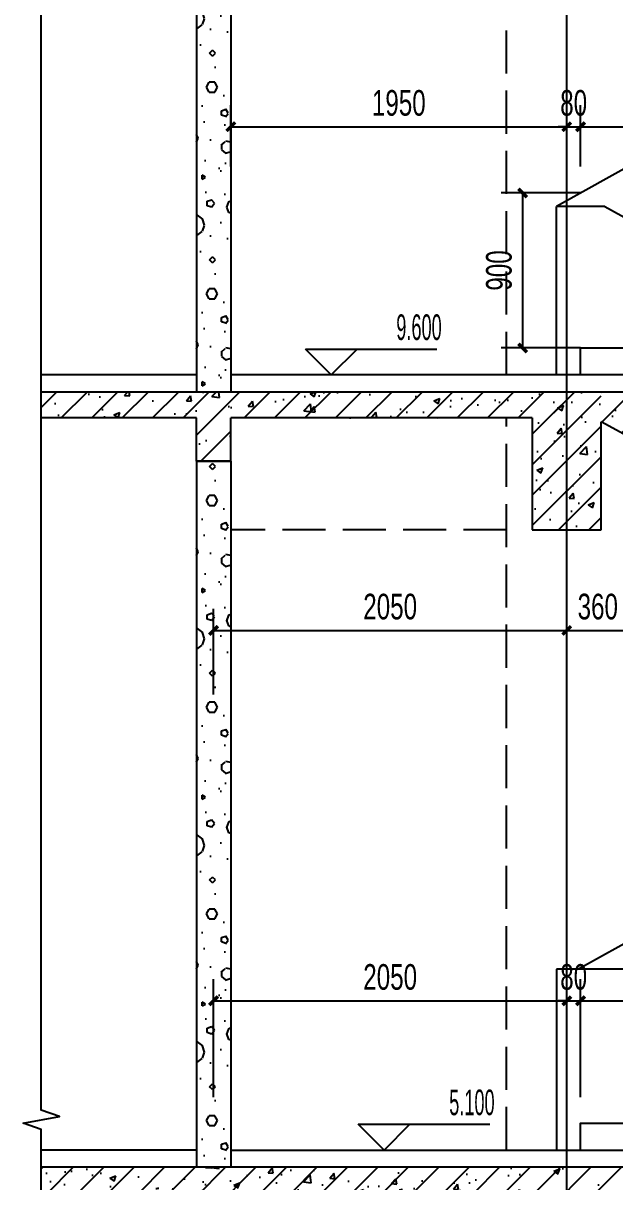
# Model space of a CAD drawing. Extents: x -26219 to 315419, y -160410 to -120810.
# Drawn here: x 119748 to 123182, y -142382 to -135656 of the extents above; entities that cross this region are included whole.
import ezdxf

# ---------------------------------------------------------------- set-up
doc = ezdxf.new("R2010")
doc.units = 0
doc.header["$LTSCALE"] = 1000
doc.header["$MEASUREMENT"] = 0
doc.linetypes.add('DASH', pattern=[0.35, 0.25, -0.1])
for name, color, linetype in [('01-标注_尺寸', 124, 'Continuous'), ('01-标注_标高', 200, 'Continuous'), ('01-标注_符号', 200, 'Continuous'), ('02-TEXT_标注', 130, 'Continuous'), ('05-填充_天正', 26, 'Continuous'), ('A-E_栏杆', 232, 'Continuous'), ('A-SUR_保温', 222, 'Continuous'), ('A_AXIS-轴线', 36, 'Continuous'), ('A_STR-砌块墙', 121, 'Continuous'), ('A_STR-砼墙', 51, 'Continuous'), ('A_STR-砼柱', 51, 'Continuous'), ('S_E_A-E_楼梯', 4, 'Continuous'), ('S_SURFACE', 6, 'Continuous')]:
    doc.layers.add(name, color=color, linetype=linetype)
doc.styles.add('_TCH_DIM', font='ros.shx', dxfattribs={"width": 0.75, "bigfont": 'jd.shx'})
doc.styles.add('_TCH_DIM_T3', font='ros.shx', dxfattribs={"width": 0.705882, "bigfont": 'jd.shx'})
doc.dimstyles.new('_TCH_ARCH&&50', dxfattribs={"dimtxt": 148.75, "dimasz": 50, "dimexe": 125, "dimexo": 150, "dimgap": 63.125, "dimtad": 1, "dimdec": 0, "dimzin": 0, "dimdsep": 46, "dimtxsty": '_TCH_DIM_T3', "dimblk": 'ARCHTICK', "dimcen": 0.09, "dimclrt": 7, "dimazin": 2, "dimtfac": 1, "dimtdec": 0, "dimtix": 1, "dimtmove": 2, "dimatfit": 3, "dimfxl": 0, "dimtolj": 1, "dimtzin": 0, "dimarcsym": 0})
pattern_1 = [(45, (0, 0), (-88.38835, 88.38835), []), (50, (0, 0), (358.6301, -31.37607), [37.5, -412.5]), (355, (0, 0), (-69.3757, 376.0961), [30, -330]), (100.4514, (29.9, -2.6), (289.2547, 344.7198), [31.8701, -350.57106]), (46.1842, (0, 100), (533.6205, -82.7595), [56.25, -618.75]), (96.6356, (44.47, 93.1), (467.3314, 487.059), [47.8051, -525.8565]), (351.1842, (0, 100), (467.331, 487.0593), [45, -495]), (21, (50, 75), (298.45353, -201.30945), [37.5, -412.5]), (326, (50, 75), (121.6577, 362.575), [30, -330]), (71.4514, (74.87, 58.22), (420.1113, 161.26525), [31.8701, -350.57106]), (37.5, (0, 0), (6.07993, 166.44693), [0, -326, 0, -335, 0, -331.25]), (7.5, (0, 0), (131.53477, 197.20586), [0, -191, 0, -318.5, 0, -126.25]), (327.5, (-111.5, 0), (266.91122, -11.27744), [0, -125, 0, -390, 0, -517.5]), (317.5, (-161.5, 0), (291.59308, 50.0525), [0, -162.5, 0, -259, 0, -367.5])]
pattern_2 = [(0, (177, -183), (300, 600), [0, -600]), (0, (-174, -264), (300, 600), [0, -600]), (0, (21, -270), (300, 600), [0, -600]), (0, (234, -93), (300, 600), [0, -600]), (0, (-15, -300), (300, 600), [0, -600]), (0, (294, 285), (300, 600), [0, -600]), (0, (111, 237), (300, 600), [0, -600]), (0, (207, 162), (300, 600), [0, -600]), (0, (-282, 150), (300, 600), [0, -600]), (0, (12, 123), (300, 600), [0, -600]), (0, (-102, -30), (300, 600), [0, -600]), (0, (-96, -255), (300, 600), [0, -600]), (0, (129, -279), (300, 600), [0, -600]), (0, (294, -15), (300, 600), [0, -600]), (0, (-267, -108), (300, 600), [0, -600]), (0, (-216, -6), (300, 600), [0, -600]), (0, (18, -48), (300, 600), [0, -600]), (0, (-66, -135), (300, 600), [0, -600]), (0, (-114, 63), (300, 600), [0, -600]), (0, (-39, 288), (300, 600), [0, -600]), (0, (-243, -234), (300, 600), [0, -600]), (0, (87, 165), (300, 600), [0, -600]), (0, (-192, 174), (300, 600), [0, -600]), (0, (-240, 252), (300, 600), [0, -600]), (130.601294, (257.143, 97.143), (-1499.9999834, 1800.000008), [26.3416, -11037.111]), (18.43495, (214.29, 108.57), (1499.999994, 599.999996), [27.1052, -3767.6279]), (90, (214.3, 82.86), (300, 600), [25.7143, -1174.2857]), (161.56505, (240, 74.29), (-1500.000008, 599.999955), [27.1052, -3767.6279]), (53.1301, (240, 74.29), (300, 600), [28.5714, -2971.4285]), (135, (262.86, -231.43), (-300.00004, 599.99996), [24.2437, -1672.8126]), (45, (228.57, -231.43), (300, 600), [24.2437, -1672.8126]), (135, (245.71, -248.57), (-300.00004, 599.99996), [24.2437, -1672.8126]), (45, (245.71, -248.57), (300, 600), [24.2437, -1672.8126]), (116.56505, (-25.7, 171.43), (-5e-05, 1200), [31.9438, -638.8765]), (180, (-40, 200), (-300, 600), [34.2857, -565.7142]), (63.43495, (-88.57, 171.43), (3e-06, 1200), [31.9438, -638.8765]), (116.56505, (-74.3, 142.86), (-5e-05, 1200), [31.9438, -638.8765]), (0, (-74.3, 142.86), (300, 600), [34.2857, -565.7142]), (63.43495, (-40, 142.86), (3e-06, 1200), [31.9438, -638.8765]), (107.102728, (200, -31.429), (-899.9999656, 3000.0000048), [38.8613, -16282.9025]), (143.972626, (188.57, 5.714), (-5699.999928, 4199.999995), [38.8613, -8122.02]), (180, (157.14, 28.6), (-300, 600), [37.1429, -562.8571]), (36.027373, (88.57, 5.714), (5699.999958, 4199.999955), [38.8613, -8122.02]), (71.56505, (77.14, -28.57), (900.000005, 2999.999995), [36.1403, -3758.5928]), (107.102728, (88.571, -65.714), (-899.9999656, 3000.0000048), [38.8613, -16282.9025]), (143.972626, (120, -88.57), (-5699.999928, 4199.999995), [38.8613, -8122.02]), (0, (120, -88.6), (300, 600), [37.1429, -562.8571]), (36.027373, (157.143, -88.57), (5699.999958, 4199.999955), [38.8613, -8122.02]), (71.56505, (188.57, -65.71), (900.000005, 2999.999995), [36.1403, -3758.5928]), (150.25512, (205.714, 248.57), (-900.000002, 599.999993), [23.035, -4814.3196]), (90, (185.7, 237.14), (300, 600), [22.8571, -1177.1427]), (29.74488, (185.714, 237.14), (900, 599.999997), [23.035, -4814.3196]), (116.56505, (65.7, -177.14), (-5e-05, 1200), [31.9438, -638.8765]), (168.690067, (51.43, -148.57), (-2700.000002, 599.999985), [29.1373, -6089.6855]), (41.185925, (0, -162.857), (7499.9999546, 6599.9999423), [30.3718, -12725.802]), (90, (0, -191.43), (300, 600), [28.5714, -1171.4285]), (138.814074, (22.857, -211.429), (-7499.9998667, 6600.000042), [30.3718, -12725.802]), (16.699244, (22.857, -211.429), (9899.9999255, 2999.9999686), [29.8295, -12498.5375]), (60.945396, (51.43, -202.857), (299.999999, 599.9999947), [29.416, -12325.3395]), (109.983106, (-185.714, 74.286), (-1500.0000056, 4199.999989), [33.442, -14012.1975]), (155.556045, (-197.143, 105.714), (-3900.000015, 1799.9999626), [34.523, -14465.1315]), (24.443955, (-260, 105.714), (3900.000002, 1799.9999913), [34.523, -14465.1315]), (70.016893, (-271.429, 74.286), (1500.0000045, 4199.9999896), [33.442, -14012.1975]), (109.983106, (-260, 42.857), (-1500.0000056, 4199.999989), [33.442, -14012.1975]), (160.016893, (-228.57, 31.43), (-1500.000001, 599.999973), [33.442, -6989.3775]), (19.983107, (-228.57, 31.43), (1499.999992, 599.999999), [33.442, -6989.3775]), (70.016893, (-197.143, 42.857), (1500.0000045, 4199.9999896), [33.442, -14012.1975]), (122.005383, (37.14, 20), (-300.00004, 599.99997), [26.9542, -5633.434]), (18.43495, (-2.86, 34.29), (1499.999994, 599.999996), [27.1052, -3767.6279]), (90, (-2.86, 8.57), (300, 600), [25.7143, -1174.2857]), (161.56505, (22.86, 0), (-1500.000008, 599.999955), [27.1052, -3767.6279]), (54.462322, (22.857, 0), (2099.999997, 2999.9999955), [24.578, -10298.2115]), (116.56505, (-137.14, -125.7), (-5e-05, 1200), [31.9438, -638.8765]), (180, (-151.4, -97.14), (-300, 600), [31.4286, -568.5714]), (59.036243, (-200, -125.714), (300.000001, 599.999997), [33.3197, -6963.822]), (120.963756, (-182.857, -154.286), (-300.000041, 599.999972), [33.3197, -6963.822]), (0, (-182.86, -154.3), (300, 600), [31.4286, -568.5714]), (63.43495, (-151.43, -154.3), (3e-06, 1200), [31.9438, -638.8765])]

# ---------------------------------------------------------------- blocks, each defined once
blk = doc.blocks.new('_ArchTick')
at = {"color": 0, "linetype": 'ByBlock', "const_width": 0.4}
blk.add_lwpolyline([(-0.5, -0.5), (0.5, 0.5)], dxfattribs=at)
blk = doc.blocks.new('*D246')
at = {"layer": '01-标注_尺寸', "color": 0, "lineweight": -2, "transparency": 16777216}
for p, q in [((122983.2, -136487.6), (122983.2, -136132.4)), ((126903.2, -136487.6), (126903.2, -136132.4)), ((122983.2, -136257.4), (126903.2, -136257.4))]:
    blk.add_line(p, q, dxfattribs=at)
at = {"layer": 'Defpoints', "color": 0, "transparency": 16777216}
for p in [(126903.2, -136257.4), (122983.2, -136637.6), (126903.2, -136637.6)]:
    blk.add_point(p, dxfattribs=at)
at = {"layer": '01-标注_尺寸', "color": 0, "lineweight": -2, "transparency": 16777216, "xscale": 50, "yscale": 50, "zscale": 50, "rotation": 180}
blk.add_blockref('_ArchTick', (122983.2, -136257.4), dxfattribs=at)
at = {"layer": '01-标注_尺寸', "color": 0, "lineweight": -2, "transparency": 16777216, "xscale": 50, "yscale": 50, "zscale": 50}
blk.add_blockref('_ArchTick', (126903.2, -136257.4), dxfattribs=at)
at = {"layer": '01-标注_尺寸', "color": 7, "transparency": 16777216, "insert": (124943.2, -136119.9), "char_height": 148.75, "attachment_point": 5, "style": '_TCH_DIM_T3'}
blk.add_mtext('\\A1;280×14=3920', dxfattribs=at)
blk = doc.blocks.new('*D247')
at = {"layer": '01-标注_尺寸', "color": 0, "lineweight": -2, "transparency": 16777216}
for p, q in [((122903.2, -136487.6), (122903.2, -136132.4)), ((122983.2, -136487.6), (122983.2, -136132.4)), ((122903.2, -136257.4), (122853.2, -136257.4)), ((122903.2, -136257.4), (122983.2, -136257.4)), ((122983.2, -136257.4), (123033.2, -136257.4))]:
    blk.add_line(p, q, dxfattribs=at)
at = {"layer": 'Defpoints', "color": 0, "transparency": 16777216}
for p in [(122983.2, -136257.4), (122903.2, -136637.6), (122983.2, -136637.6)]:
    blk.add_point(p, dxfattribs=at)
at = {"layer": '01-标注_尺寸', "color": 0, "lineweight": -2, "transparency": 16777216, "xscale": 50, "yscale": 50, "zscale": 50}
blk.add_blockref('_ArchTick', (122903.2, -136257.4), dxfattribs=at)
at = {"layer": '01-标注_尺寸', "color": 0, "lineweight": -2, "transparency": 16777216, "xscale": 50, "yscale": 50, "zscale": 50, "rotation": 180}
blk.add_blockref('_ArchTick', (122983.2, -136257.4), dxfattribs=at)
at = {"layer": '01-标注_尺寸', "color": 7, "transparency": 16777216, "insert": (122943.2, -136119.9), "char_height": 148.75, "attachment_point": 5, "style": '_TCH_DIM_T3'}
blk.add_mtext('\\A1;80', dxfattribs=at)
blk = doc.blocks.new('*D248')
at = {"layer": '01-标注_尺寸', "color": 0, "lineweight": -2, "transparency": 16777216}
for p, q in [((120953.2, -136487.6), (120953.2, -136132.4)), ((122903.2, -136487.6), (122903.2, -136132.4)), ((120953.2, -136257.4), (122903.2, -136257.4))]:
    blk.add_line(p, q, dxfattribs=at)
at = {"layer": 'Defpoints', "color": 0, "transparency": 16777216}
for p in [(122903.2, -136257.4), (120953.2, -136637.6), (122903.2, -136637.6)]:
    blk.add_point(p, dxfattribs=at)
at = {"layer": '01-标注_尺寸', "color": 0, "lineweight": -2, "transparency": 16777216, "xscale": 50, "yscale": 50, "zscale": 50, "rotation": 180}
blk.add_blockref('_ArchTick', (120953.2, -136257.4), dxfattribs=at)
at = {"layer": '01-标注_尺寸', "color": 0, "lineweight": -2, "transparency": 16777216, "xscale": 50, "yscale": 50, "zscale": 50}
blk.add_blockref('_ArchTick', (122903.2, -136257.4), dxfattribs=at)
at = {"layer": '01-标注_尺寸', "color": 7, "transparency": 16777216, "insert": (121928.2, -136119.9), "char_height": 148.75, "attachment_point": 5, "style": '_TCH_DIM_T3'}
blk.add_mtext('\\A1;1950', dxfattribs=at)
blk = doc.blocks.new('*D253')
at = {"layer": '01-标注_尺寸', "color": 0, "lineweight": -2, "transparency": 16777216}
for p, q in [((120853.2, -139553.6), (120853.2, -139056.4)), ((122903.2, -139553.6), (122903.2, -139056.4)), ((120853.2, -139181.4), (122903.2, -139181.4))]:
    blk.add_line(p, q, dxfattribs=at)
at = {"layer": 'Defpoints', "color": 0, "transparency": 16777216}
for p in [(122903.2, -139181.4), (120853.2, -139703.6), (122903.2, -139703.6)]:
    blk.add_point(p, dxfattribs=at)
at = {"layer": '01-标注_尺寸', "color": 0, "lineweight": -2, "transparency": 16777216, "xscale": 50, "yscale": 50, "zscale": 50, "rotation": 180}
blk.add_blockref('_ArchTick', (120853.2, -139181.4), dxfattribs=at)
at = {"layer": '01-标注_尺寸', "color": 0, "lineweight": -2, "transparency": 16777216, "xscale": 50, "yscale": 50, "zscale": 50}
blk.add_blockref('_ArchTick', (122903.2, -139181.4), dxfattribs=at)
at = {"layer": '01-标注_尺寸', "color": 7, "transparency": 16777216, "insert": (121878.2, -139043.9), "char_height": 148.75, "attachment_point": 5, "style": '_TCH_DIM_T3'}
blk.add_mtext('\\A1;2050', dxfattribs=at)
blk = doc.blocks.new('*D254')
at = {"layer": '01-标注_尺寸', "color": 0, "lineweight": -2, "transparency": 16777216}
for p, q in [((122903.2, -139553.6), (122903.2, -139056.4)), ((123263.2, -139553.6), (123263.2, -139056.4)), ((122903.2, -139181.4), (123263.2, -139181.4))]:
    blk.add_line(p, q, dxfattribs=at)
at = {"layer": 'Defpoints', "color": 0, "transparency": 16777216}
for p in [(123263.2, -139181.4), (122903.2, -139703.6), (123263.2, -139703.6)]:
    blk.add_point(p, dxfattribs=at)
at = {"layer": '01-标注_尺寸', "color": 0, "lineweight": -2, "transparency": 16777216, "xscale": 50, "yscale": 50, "zscale": 50, "rotation": 180}
blk.add_blockref('_ArchTick', (122903.2, -139181.4), dxfattribs=at)
at = {"layer": '01-标注_尺寸', "color": 0, "lineweight": -2, "transparency": 16777216, "xscale": 50, "yscale": 50, "zscale": 50}
blk.add_blockref('_ArchTick', (123263.2, -139181.4), dxfattribs=at)
at = {"layer": '01-标注_尺寸', "color": 7, "transparency": 16777216, "insert": (123083.2, -139043.9), "char_height": 148.75, "attachment_point": 5, "style": '_TCH_DIM_T3'}
blk.add_mtext('\\A1;360', dxfattribs=at)
blk = doc.blocks.new('*D264')
at = {"layer": '01-标注_尺寸', "color": 0, "lineweight": -2, "transparency": 16777216}
for p, q in [((122983.2, -141891.9), (122983.2, -141206.5)), ((126903.2, -141891.9), (126903.2, -141206.5)), ((122983.2, -141331.5), (126903.2, -141331.5))]:
    blk.add_line(p, q, dxfattribs=at)
at = {"layer": 'Defpoints', "color": 0, "transparency": 16777216}
for p in [(126903.2, -141331.5), (122983.2, -142041.9), (126903.2, -142041.9)]:
    blk.add_point(p, dxfattribs=at)
at = {"layer": '01-标注_尺寸', "color": 0, "lineweight": -2, "transparency": 16777216, "xscale": 50, "yscale": 50, "zscale": 50, "rotation": 180}
blk.add_blockref('_ArchTick', (122983.2, -141331.5), dxfattribs=at)
at = {"layer": '01-标注_尺寸', "color": 0, "lineweight": -2, "transparency": 16777216, "xscale": 50, "yscale": 50, "zscale": 50}
blk.add_blockref('_ArchTick', (126903.2, -141331.5), dxfattribs=at)
at = {"layer": '01-标注_尺寸', "color": 7, "transparency": 16777216, "insert": (124943.2, -141194), "char_height": 148.75, "attachment_point": 5, "style": '_TCH_DIM_T3'}
blk.add_mtext('\\A1;280×14=3920', dxfattribs=at)
blk = doc.blocks.new('*D265')
at = {"layer": '01-标注_尺寸', "color": 0, "lineweight": -2, "transparency": 16777216}
for p, q in [((122903.2, -141891.9), (122903.2, -141206.5)), ((122983.2, -141891.9), (122983.2, -141206.5)), ((122903.2, -141331.5), (122853.2, -141331.5)), ((122903.2, -141331.5), (122983.2, -141331.5)), ((122983.2, -141331.5), (123033.2, -141331.5))]:
    blk.add_line(p, q, dxfattribs=at)
at = {"layer": 'Defpoints', "color": 0, "transparency": 16777216}
for p in [(122983.2, -141331.5), (122903.2, -142041.9), (122983.2, -142041.9)]:
    blk.add_point(p, dxfattribs=at)
at = {"layer": '01-标注_尺寸', "color": 0, "lineweight": -2, "transparency": 16777216, "xscale": 50, "yscale": 50, "zscale": 50}
blk.add_blockref('_ArchTick', (122903.2, -141331.5), dxfattribs=at)
at = {"layer": '01-标注_尺寸', "color": 0, "lineweight": -2, "transparency": 16777216, "xscale": 50, "yscale": 50, "zscale": 50, "rotation": 180}
blk.add_blockref('_ArchTick', (122983.2, -141331.5), dxfattribs=at)
at = {"layer": '01-标注_尺寸', "color": 7, "transparency": 16777216, "insert": (122943.2, -141194), "char_height": 148.75, "attachment_point": 5, "style": '_TCH_DIM_T3'}
blk.add_mtext('\\A1;80', dxfattribs=at)
blk = doc.blocks.new('*D266')
at = {"layer": '01-标注_尺寸', "color": 0, "lineweight": -2, "transparency": 16777216}
for p, q in [((120853.2, -141891.9), (120853.2, -141206.5)), ((122903.2, -141891.9), (122903.2, -141206.5)), ((120853.2, -141331.5), (122903.2, -141331.5))]:
    blk.add_line(p, q, dxfattribs=at)
at = {"layer": 'Defpoints', "color": 0, "transparency": 16777216}
for p in [(122903.2, -141331.5), (120853.2, -142041.9), (122903.2, -142041.9)]:
    blk.add_point(p, dxfattribs=at)
at = {"layer": '01-标注_尺寸', "color": 0, "lineweight": -2, "transparency": 16777216, "xscale": 50, "yscale": 50, "zscale": 50, "rotation": 180}
blk.add_blockref('_ArchTick', (120853.2, -141331.5), dxfattribs=at)
at = {"layer": '01-标注_尺寸', "color": 0, "lineweight": -2, "transparency": 16777216, "xscale": 50, "yscale": 50, "zscale": 50}
blk.add_blockref('_ArchTick', (122903.2, -141331.5), dxfattribs=at)
at = {"layer": '01-标注_尺寸', "color": 7, "transparency": 16777216, "insert": (121878.2, -141194), "char_height": 148.75, "attachment_point": 5, "style": '_TCH_DIM_T3'}
blk.add_mtext('\\A1;2050', dxfattribs=at)
blk = doc.blocks.new('*D1561')
at = {"layer": '01-标注_尺寸', "color": 0, "lineweight": -2, "transparency": 16777216}
for p, q in [((122983.2, -136641.9), (122522.5, -136641.9)), ((122647.5, -137541.9), (122647.5, -136641.9)), ((122983.2, -137541.9), (122522.5, -137541.9))]:
    blk.add_line(p, q, dxfattribs=at)
at = {"layer": 'Defpoints', "color": 0, "transparency": 16777216}
for p in [(122647.5, -136641.9), (123133.2, -136641.9), (123133.2, -137541.9)]:
    blk.add_point(p, dxfattribs=at)
at = {"layer": '01-标注_尺寸', "color": 0, "lineweight": -2, "transparency": 16777216, "xscale": 50, "yscale": 50, "zscale": 50}
for p, rotation in [((122647.5, -136641.9), 90), ((122647.5, -137541.9), 270)]:
    blk.add_blockref('_ArchTick', p, dxfattribs=dict(at, rotation=rotation))
at = {"layer": '01-标注_尺寸', "color": 7, "transparency": 16777216, "insert": (122510, -137091.9), "char_height": 148.75, "attachment_point": 5, "rotation": 90, "style": '_TCH_DIM_T3'}
blk.add_mtext('\\A1;900', dxfattribs=at)

msp = doc.modelspace()

# ---------------------------------------------------------------- hatches: boundary and pattern name
at = {"layer": '05-填充_天正'}
h = msp.add_hatch(dxfattribs=at)
h.set_pattern_fill('加气混凝土', color=256, scale=50, style=0)
h.set_pattern_definition(pattern_2)
h.paths.add_polyline_path([(120753.2, -133598), (120753.2, -137798), (120953.2, -137798), (120953.2, -133598)])
h = msp.add_hatch(dxfattribs=at)
h.set_pattern_fill('钢筋混凝土', color=256, scale=50, style=0)
h.set_pattern_definition(pattern_1)
h.paths.add_polyline_path([(122953.2, -137798), (119853.2, -137798), (119853.2, -137948), (120753.2, -137948), (120753.2, -138198), (120953.2, -138198), (120953.2, -137948), (122953.2, -137948)])
h = msp.add_hatch(dxfattribs=at)
h.set_pattern_fill('钢筋混凝土', color=256, scale=50, style=0)
h.set_pattern_definition(pattern_1)
h.paths.add_polyline_path([(122703.2, -138598), (123103.2, -138598), (123103.2, -137798), (122703.2, -137798)])
h = msp.add_hatch(dxfattribs=at)
h.set_pattern_fill('钢筋混凝土', color=256, scale=50, style=0)
h.set_pattern_definition([(45, (-129987.9, 192648.87), (-88.388348, 88.388348), []), (50, (-129987.9, 192648.87), (358.6301, -31.37607), [37.5, -412.5]), (355, (-129987.9, 192648.87), (-69.37567, 376.09607), [30, -330]), (100.4514, (-129958, 192646.25), (289.2547, 344.71977), [31.8701, -350.57106]), (46.1842, (-129987.9, 192748.87), (533.62052, -82.7595), [56.25, -618.75]), (96.6356, (-129943.43, 192741.97), (467.33135, 487.05894), [47.80514, -525.8565]), (351.1842, (-129987.9, 192748.87), (467.331, 487.0593), [45, -495]), (21, (-129937.9, 192723.87), (298.45353, -201.30945), [37.5, -412.5]), (326, (-129937.9, 192723.87), (121.65767, 362.57502), [30, -330]), (71.4514, (-129913.02, 192707.1), (420.1113, 161.26525), [31.8701, -350.57106]), (37.5, (-129987.9, 192648.87), (6.079928, 166.446927), [0, -326, 0, -335, 0, -331.25]), (7.5, (-129987.9, 192648.87), (131.53477, 197.205856), [0, -191, 0, -318.5, 0, -126.25]), (327.5, (-130099.4, 192648.87), (266.91122, -11.277436), [0, -125, 0, -390, 0, -517.5]), (317.5, (-130149.4, 192648.87), (291.59308, 50.05249), [0, -162.5, 0, -259, 0, -367.5])])
h.paths.add_polyline_path([(126873.2, -139887.9), (126873.2, -139733.6), (126593.2, -139733.6), (126593.2, -139579.3), (126313.2, -139579.3), (126313.2, -139425), (126033.2, -139425), (126033.2, -139270.7), (125753.2, -139270.7), (125753.2, -139116.4), (125473.2, -139116.4), (125473.2, -138962.1), (125193.2, -138962.1), (125193.2, -138807.9), (124913.2, -138807.9), (124913.2, -138653.6), (124633.2, -138653.6), (124633.2, -138499.3), (124353.2, -138499.3), (124353.2, -138345), (124073.2, -138345), (124073.2, -138190.7), (123793.2, -138190.7), (123793.2, -138036.4), (123513.2, -138036.4), (123513.2, -137882.1), (123233.2, -137882.1), (123233.2, -137798), (123103.2, -137798), (123103.2, -137970.4), (126583.1, -139887.9)])
h = msp.add_hatch(dxfattribs=at)
h.set_pattern_fill('加气混凝土', color=256, scale=50, style=0)
h.set_pattern_definition(pattern_2)
h.paths.add_polyline_path([(120753.2, -138198), (120753.2, -142298), (120953.2, -142298), (120953.2, -138198)])
h = msp.add_hatch(dxfattribs=at)
h.set_pattern_fill('钢筋混凝土', color=256, scale=50, style=0)
h.set_pattern_definition(pattern_1)
h.paths.add_polyline_path([(123103.2, -142298), (119853.2, -142298), (119853.2, -142448), (120753.2, -142448), (120753.2, -142698), (120953.2, -142698), (120953.2, -142448), (122703.2, -142448), (122703.2, -143098), (123103.2, -143098)])
h = msp.add_hatch(dxfattribs=at)
h.set_pattern_fill('钢筋混凝土', color=256, scale=50, style=0)
h.set_pattern_definition(pattern_1)
h.paths.add_polyline_path([(126583.4, -143927.9), (126873.2, -143927.9), (126873.2, -143773.4), (126593.2, -143773.4), (126593.2, -143618.8), (126313.2, -143618.8), (126313.2, -143464.3), (126033.2, -143464.3), (126033.2, -143309.7), (125753.2, -143309.7), (125753.2, -143155.2), (125473.2, -143155.2), (125473.2, -143000.6), (125193.2, -143000.6), (125193.2, -142846.1), (124913.2, -142846.1), (124913.2, -142691.5), (124633.2, -142691.5), (124633.2, -142537), (124353.2, -142537), (124353.2, -142382.4), (124073.2, -142382.4), (124073.2, -142298), (123103.2, -142298), (123103.2, -142438), (123884.2, -142438)])

# ---------------------------------------------------------------- linework, layer by layer
at = {"layer": '01-标注_标高'}
for p, q in [((121535.9, -137698), (121385.9, -137548)), ((121385.9, -137548), (122149.3, -137548)), ((121535.9, -137698), (121685.9, -137548)), ((121843.1, -142198), (121693.1, -142048)), ((121693.1, -142048), (122456.4, -142048)), ((121843.1, -142198), (121993.1, -142048))]:
    msp.add_line(p, q, dxfattribs=at)
at = {"layer": '01-标注_符号'}
msp.add_lwpolyline([(119853.2, -154148), (119853.2, -142079.3), (119748.2, -142041), (119958.2, -142004), (119853.2, -141966.8), (119853.2, -129898)], dxfattribs=at)
at = {"layer": 'A-E_栏杆'}
for p, q in [((122843.2, -137697.9), (122843.2, -136719.9)), ((123123.2, -136720.7), (122843.2, -136720.7)), ((127043.2, -138879.9), (122972.1, -141148)), ((122843.2, -141148), (122843.2, -142197.9)), ((123963.2, -141148), (122843.2, -141148))]:
    msp.add_line(p, q, dxfattribs=at)
for points in [[(127043.2, -134379.9), (122843.2, -136719.9)], [(123123.2, -136720.7), (127043.2, -138880.7)]]:
    msp.add_lwpolyline(points, dxfattribs=at)
at = {"layer": 'A-SUR_保温'}
msp.add_line((120753.2, -142198), (119853.2, -142198), dxfattribs=at)
at = {"layer": 'A_AXIS-轴线'}
msp.add_line((122903.2, -153848), (122903.2, -132159.9), dxfattribs=at)
at = {"layer": 'A_STR-砌块墙'}
for p, q in [((120753.2, -133598), (120753.2, -137798)), ((120953.2, -133598), (120953.2, -137798)), ((120953.2, -137798), (120753.2, -137798)), ((120753.2, -138198), (120753.2, -142298)), ((120953.2, -138198), (120753.2, -138198)), ((120953.2, -138198), (120953.2, -142298)), ((120953.2, -142298), (120753.2, -142298))]:
    msp.add_line(p, q, dxfattribs=at)
at = {"layer": 'A_STR-砼墙'}
for p, q in [((123103.2, -137798), (119853.2, -137798)), ((119853.2, -137948), (119853.2, -137798)), ((123233.2, -137798), (123103.2, -137798)), ((120753.2, -137948), (119853.2, -137948)), ((120753.2, -138198), (120753.2, -137948)), ((122703.2, -137948), (120953.2, -137948)), ((120953.2, -138198), (120953.2, -137948)), ((126583.1, -139887.9), (123103.2, -137970.4)), ((123103.2, -142298), (119853.2, -142298)), ((124073.2, -142298), (123103.2, -142298))]:
    msp.add_line(p, q, dxfattribs=at)
msp.add_lwpolyline([(120753.2, -138198), (120953.2, -138198)], dxfattribs=at)
at = {"layer": 'A_STR-砼柱'}
for p, q in [((122703.2, -137948), (122703.2, -138598)), ((123103.2, -138598), (123103.2, -137970.4)), ((122703.2, -138598), (123103.2, -138598)), ((123103.2, -142298), (122703.2, -142298))]:
    msp.add_line(p, q, dxfattribs=at)
at = {"layer": 'Defpoints', "linetype": 'DASH'}
for p, q in [((122553.2, -137697.9), (122553.2, -133348)), ((122553.2, -142198), (122553.2, -137948)), ((122553.2, -138598), (120953.2, -138598))]:
    msp.add_line(p, q, dxfattribs=at)
at = {"layer": 'S_E_A-E_楼梯'}
for points in [[(122983.2, -137697.9), (122983.2, -137541.9), (123263.2, -137541.9)], [(122983.2, -142197.9), (122983.2, -142041.9), (123263.2, -142041.9)]]:
    msp.add_lwpolyline(points, dxfattribs=at)
at = {"layer": 'S_SURFACE'}
for p, q in [((120753.2, -137698), (119853.2, -137698)), ((123263.2, -137697.9), (120953.2, -137697.9)), ((120953.2, -142198), (124103.2, -142198))]:
    msp.add_line(p, q, dxfattribs=at)

# ---------------------------------------------------------------- texts
at = {"layer": '02-TEXT_标注', "style": '_TCH_DIM', "width": 0.529412}
for s, p in [('9.600', (121913.8, -137495.5)), ('5.100', (122220.9, -141995.5))]:
    msp.add_text(s, height=148.75, dxfattribs=at).set_placement(p)

# ---------------------------------------------------------------- dimensions: what is measured, and where the dimension line sits
at = {"layer": '01-标注_尺寸'}
for p1, p2, distance, picture, middle in [((120953.2, -136637.6), (122903.2, -136637.6), 380.2, '*D248', (121928.2, -136119.9)), ((122903.2, -136637.6), (122983.2, -136637.6), 380.2, '*D247', (122943.2, -136119.9)), ((123133.2, -137541.9), (123133.2, -136641.9), 485.7, '*D1561', (122510, -137091.9)), ((120853.2, -139703.6), (122903.2, -139703.6), 522.1, '*D253', (121878.2, -139043.9)), ((122903.2, -139703.6), (123263.2, -139703.6), 522.1, '*D254', (123083.2, -139043.9)), ((120853.2, -142041.9), (122903.2, -142041.9), 710.3, '*D266', (121878.2, -141194)), ((122903.2, -142041.9), (122983.2, -142041.9), 710.3, '*D265', (122943.2, -141194))]:
    dim = msp.add_aligned_dim(p1=p1, p2=p2, distance=distance, dimstyle='_TCH_ARCH&&50', dxfattribs=at)
    dim.commit()
    dim.dimension.update_dxf_attribs({"geometry": picture, "text_midpoint": middle})
for p1, p2, distance, picture, middle in [((122983.2, -136637.6), (126903.2, -136637.6), 380.2, '*D246', (124943.2, -136119.9)), ((122983.2, -142041.9), (126903.2, -142041.9), 710.3, '*D264', (124943.2, -141194))]:
    dim = msp.add_aligned_dim(p1=p1, p2=p2, distance=distance, text='280×14=3920', dimstyle='_TCH_ARCH&&50', dxfattribs=at)
    dim.commit()
    dim.dimension.update_dxf_attribs({"geometry": picture, "text_midpoint": middle})

doc.saveas('drawing.dxf')
